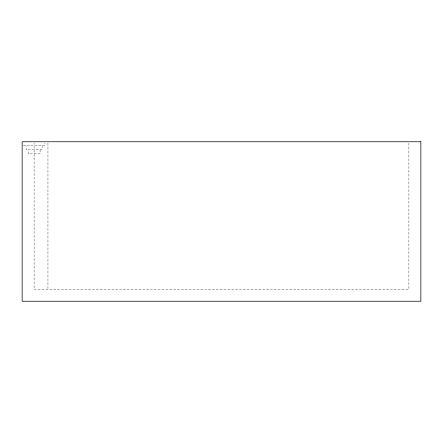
<?xml version="1.0" encoding="UTF-8"?>
<svg xmlns="http://www.w3.org/2000/svg" width="443" height="443" viewBox="0 0 443 443"><rect width="100%" height="100%" fill="white"/><g stroke="black" fill="none" stroke-linecap="round" stroke-linejoin="round"><path stroke-width="0.33" stroke-dasharray="2.21 1.66" d="M23.246 145.747L44.976 145.747L44.976 143.089M408.889 143.139L408.889 289.279L34.111 289.279L34.111 143.139M47.949 143.139L47.949 289.279M42.085 145.747L42.085 149.734L26.137 149.734L26.137 145.747M40.092 149.734L40.092 153.721L28.13 153.721L28.13 149.734"/><path stroke-width="0.66" d="M420.85 141.76L22.15 141.76L22.15 301.24L420.85 301.24L420.85 141.76"/></g></svg>
